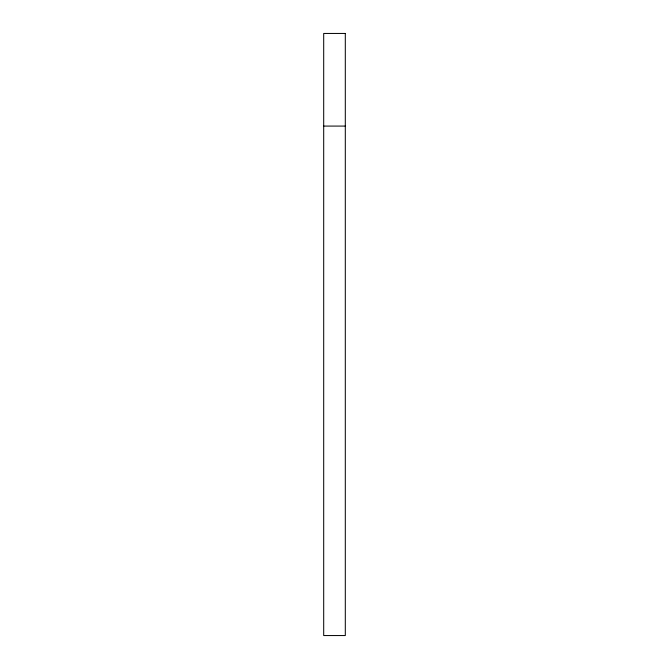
<?xml version="1.0" encoding="UTF-8"?>
<svg xmlns="http://www.w3.org/2000/svg" width="669" height="669" viewBox="0 0 669 669"><rect width="100%" height="100%" fill="white"/><g stroke="black" fill="none" stroke-linecap="round" stroke-linejoin="round"><path stroke-width="1" d="M323.696 126.081L345.304 126.081M345.304 33.45L323.696 33.45L323.696 635.55L345.304 635.55L345.304 33.45"/></g></svg>
